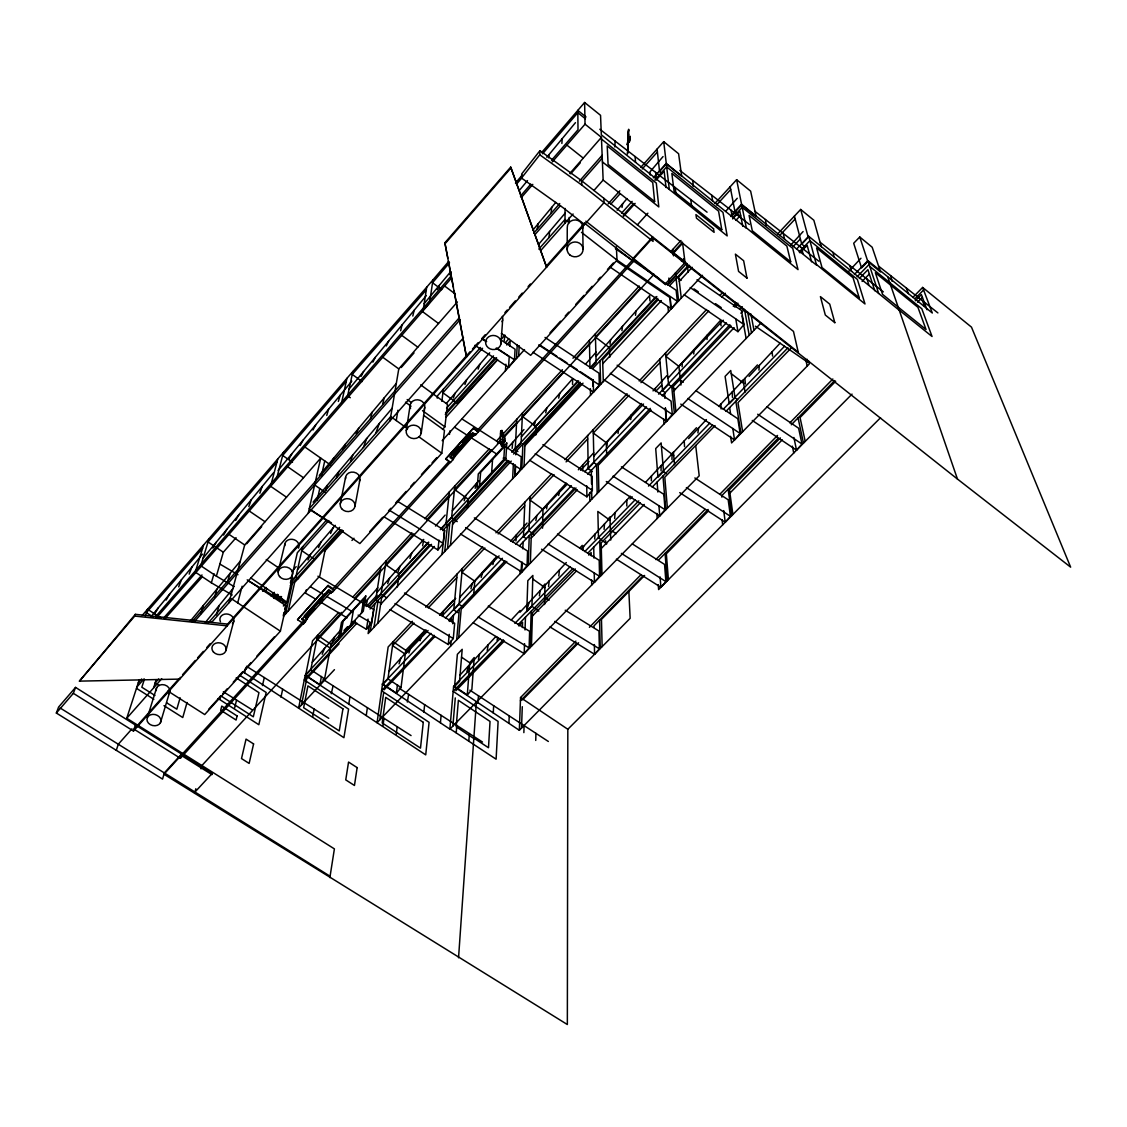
<?xml version="1.0" encoding="UTF-8"?>
<svg xmlns="http://www.w3.org/2000/svg" width="1127" height="1127" viewBox="0 0 1127 1127"><rect width="100%" height="100%" fill="white"/><g stroke="black" fill="none" stroke-linecap="round" stroke-linejoin="round"><path stroke-width="1.5" d="M569.191 217.483L569.177 222.723L566.05 220.286M880.539 417.737L567.825 729.268L567.346 1024.528L163.95 774.221L303.078 621.569M628.641 130.14L628.148 134.254L628.655 129.253L627.697 140.875M628.472 132.62L628.035 135.381M567.177 249.87L567.261 227.654A7.748 7.269 -1 0 1 575.559 219.948A7.748 7.269 -1 0 1 582.589 228.668M627.781 140.41L627.781 138.72M626.795 506.009L626.823 499.994M564.993 223.146L565.078 208.41M582.645 470.847L582.729 464.944M592.943 386.223L593.056 379.63M628.021 139.17L627.401 145.073L628.401 134.536M628.429 139.03L628.542 136.959M661.042 470.79L661.14 465.606M693.781 354.005L693.852 349.764M544.566 604.523L544.975 583.997L542.186 587.294M671.974 459.548L672.086 453.871M542.538 528.183L542.975 509.432L567.205 484.201M510.714 167.106L546.595 267.141L510.714 167.106L444.869 242.784L466.508 357.09L454.111 290.639M535.748 740.439L535.931 733.339M572.516 384.377L572.671 378.714L521.392 436.797M651.321 480.792L651.462 475.988M530.084 647.645L531.169 611.313M531.93 606.298L532.874 575.446L527.816 580.673L526.76 611.623L531.93 606.298L538.833 611.13M531.465 646.236L532.465 612.736L575.249 568.881M530.352 563.063L531.282 535.015L576.052 488.047M473.368 622.837L524.196 653.632L529.112 647.912L529.634 631.317L488.287 606.101M535.846 434.952L536.1 426.584L522.308 416.412L563.556 371.685M528.225 565.289L529.253 535.579M523.858 732.635L524.097 725.605M614.891 146.961L615.088 141.058M627.739 140.607L627.781 139.311M682.117 366.81L682.272 362.528M460.478 533.959L521.815 571.952L527.056 565.726L527.577 551.061L474.34 517.856M521.519 728.084L522.28 706.685M524.196 653.632L524.548 643.644M525.027 629.951L525.478 617.145M526.21 538.65L523.463 536.691L528.986 530.887L530.183 496.542M478.285 431.571L473.467 428.063L445.658 459.027L450.462 462.479L453.04 459.647L449.983 457.463L472.65 432.571L475.707 434.783L633.388 261.478L584.519 223.174L584.547 224.527L563.345 207.917L521.505 178.066L539.777 154.793L539.932 150.68L581.673 180.757L798.24 352.202M522.379 627.556L522.576 622.301L518.941 626.034M500.177 638.516L453.603 686.385L519.336 730.296L520.547 697.543L575.883 641.108M627.443 153.934L628.288 149.074L628.049 150.553M683.568 262.676L683.709 258.787L681.469 261.323M521.815 571.952L522.21 562.148M523.463 536.691L524.83 502.219L551.737 473.65M520.068 573.77L520.209 570.347M524.027 466.55L524.971 443.799L580.616 383.814M628.035 150.426L628.429 133.366M508.925 723.097L509.235 715.899M515.574 466.705L515.109 476.087L520.66 469.283L521.223 456.815L462.183 419.089M521.815 468.902L522.9 443.996M562.401 369.698L522.463 413.045L521.097 443.348L515.222 449.673L517.885 451.617M514.743 476.496L515.293 464.831M515.772 454.843L515.941 451.504M518.674 356.09L519.209 345.707M512.616 478.764L513.391 463.577M515.222 449.673L516.758 419.258L522.463 413.045M516.49 358.499L517.237 344.594M629.88 137.508C627.598 151.37 631.979 129.182 629.331 138.748M474.904 345.299L508.559 367.275L514.49 359.781L515.067 349.229L500.585 339.706M561.88 143.453L562.148 138.748M493.26 712.968L493.668 705.727M521.505 178.066L521.745 173.868L539.932 150.68M628.415 137.283L628.5 133.733L628.345 137.24M503.29 442.108L504.938 441.615L505.121 438.657L501.924 430.486L500.712 430.852L500.205 442.615L501.684 446.377L503.797 445.743L504.347 436.684M508.559 367.275L509.207 356.667L496.176 348.13M509.841 346.243L510.151 341.03L506.629 344.947M503.797 459.436L504.586 446.405L480.637 472.354L479.581 485.596M501.684 446.377L501.98 441.798M503.797 445.743L502.318 441.995L502.881 432.951M628.359 138.818L628.162 140.664M501.924 430.486L502.698 435.91L500.599 436.529L500.712 430.852M505.459 370.698L505.882 364.218M627.711 152.483L628.429 138.734L628.133 140.917M458.548 957.767L476.383 701.741M491.654 472.565L492.569 459.436M500.966 343.946A7.762 7.058 5.4 0 0 490.78 335.804A7.762 7.058 5.4 0 0 488.301 347.792A7.762 7.058 5.4 0 0 500.966 343.946L502.642 319.983M614.652 518.505L615.074 512.602M468.804 740.974L469.353 733.564M520.942 572.868L521.688 562.556M522.703 548.807L523.196 541.946M604.086 529.38L604.481 523.97M548.68 157.893L548.919 154.723M627.5 153.54L627.993 142.608M473.65 595.493L474.763 581.194L499.092 555.893M467.296 695.007L469.762 662.775L474.213 657.52L471.847 689.668L467.296 695.007L454.575 686.428L457.365 654.322L462.197 649.307L459.534 681.328L454.575 686.428M515.941 540.946L516.434 534.719M456.224 732.818L456.829 725.478M447.574 548.455L449.729 522.956M758.936 370.107L759.33 365.416M456.689 639.756L459.337 609.045M452.871 726.098L455.28 697.923M382.138 684.033L449.87 729.141L453.603 686.385M475.707 434.783L475.805 433.641L473.777 435.867L472.298 434.797L453.533 455.407L454.998 456.463L453.04 459.647M458.703 637.657L461.168 609.298L506.784 561.457M594.662 539.058L595.098 534.015M467.409 507.981L468.184 499.233L505.981 458.309M473.777 435.867L473.861 434.937L454.998 456.463M457.872 612.651L453.801 609.848L459.083 604.283L462.267 568.515L482.722 546.849M450.673 646.01L451.138 640.883M452.702 623.752L453.491 615.187M390.069 609.622L448.292 644.531L453.293 638.544L454.674 623.316L404.494 593.013M445.658 459.027L473.467 428.063M512.137 448.377L512.686 442.347M453.801 609.848L457.125 573.981L462.267 568.515M440.418 722.844L441.122 715.335M448.292 644.531L449.25 634.346M451.42 621.695L451.673 618.906L449.264 621.442M549.018 237.572L549.596 231.458M450.434 545.383L452.843 521.407L509.024 460.858M551.089 213.369L551.695 207.368M448.616 525.591L445.982 523.731L451.603 517.659L454.843 485.934L489.372 448.743M630.726 419.582L631.205 414.947M444.714 551.512L447.461 525.421M445.982 523.731L449.363 491.893L454.843 485.934M450.462 462.479L445.7 458.59M423.837 712.264L424.654 704.713M441.995 554.428L444.573 530.239M384.18 516.927L437.924 549.948L443.221 543.425L444.616 530.394L397.324 501.163M449.476 434.402L449.87 430.923M437.924 549.948L439.009 540.143M504.22 340.72L504.854 335.043L500.529 340.1M635.501 315.306L635.98 311.066M558.781 575.967L559.471 569.868M627.964 141.129L627.373 144.735M310.601 509.559L359.879 543.552L441.798 453.251L444.475 430.373L423.583 415.271M442.531 429.443L444.883 426.837L447.518 404.41L420.667 384.856M618.047 433.501L618.596 428.838M477.665 703.192L478.552 695.852M548.539 586.505L549.215 580.87M441.854 401.353L443.348 389.238L480.553 347.468M412.412 621.273L388.153 646.954L382.898 684.159L396.38 693.147L401.029 687.555L405.762 650.293L425.245 630.021M396.225 734.41L397.197 726.718M437.22 398.127L437.53 395.76L443.348 389.238M396.38 693.147L397.479 684.652M621.921 330.62L622.484 326.337M606.875 445.757L607.495 441.066M382.941 725.887L383.983 718.279M629.782 139.015L629.373 142.002L628.556 141.312M421.216 433.247A7.593 6.706 8.8 0 0 411.101 425.485A7.593 6.706 8.8 0 0 408.932 436.91A7.593 6.706 8.8 0 0 421.216 433.247L424.752 407.735M382.898 684.159L387.97 678.834L393.084 641.728L405.762 650.293M539.41 595.873L540.143 590.604M397.352 586.942L399.169 573.953L428.781 542.256M379.884 719.702L383.645 692.725M442.362 616.441L443.052 611.524M697.881 432.909L698.599 427.95M432.951 279.989L429.57 302.712L423.203 310.052L426.724 287.188L448.757 261.379M609.975 344.087L610.609 339.762M366.233 715.476L367.402 707.7M406.283 430.542L410.158 405.072M377.728 623.287L381.546 598.183L431.5 544.341M381.447 603.734L375.685 599.818L381.081 593.999L386.138 560.894L411.89 532.789M373.953 627.33L378.165 600.198M353.103 621.386L366.444 629.317L371.501 623.076L373.629 609.496L317.927 576.193M375.685 599.818L380.884 566.613L386.138 560.894M369.726 623.428L368.12 633.585L702.487 275.326M329.873 877.595L334.395 848.885L126.745 718.265L139.311 679.623M497.092 640.446L497.599 637.29M366.444 629.317L368.078 619.103M348.708 704.417L350.004 696.585M396.253 420.554L397.944 410.214M622.019 207.481L622.625 203.762M361.401 613.229L363.782 598.902L343.157 621.245L340.565 635.741M389.984 420.864L398.775 368.909L457.407 301.909M370.191 631.359L374.826 603.804M487.23 650.603L488.216 644.743M422.625 545.848L423.442 541.016M628.486 138.649L628.697 137.297L629.514 138.339M350.948 624.513L353.441 610.116M407.34 702.051L408.664 694.373M558.682 495.457L559.612 490.442M338.678 612.44L312.531 640.84L305.628 675.327L319.885 684.709L324.604 678.877L331.014 644.334L339.283 635.501M319.885 684.709L321.434 676.468M354.949 506.432L359.936 479.708M478.426 659.633L479.468 654.139M312.63 716.955L314.123 709.052M334.212 589.562L328.112 585.42L297.542 619.695L303.628 623.752L305.375 621.836L301.74 619.413L328.816 589.66L332.465 592.14L450.504 462.028M326.52 593.267L328.83 590.717L328.591 591.971L330.676 593.38L330.929 592.126L307.756 617.554L305.375 621.836M332.465 592.14L332.634 591.238L330.676 593.38M297.542 619.695L328.112 585.42M546.539 508.812L547.525 503.769M305.628 675.327L310.784 669.748L317.575 635.36L331.014 644.334M340.255 503.825L345.595 477.158M301.487 704.967L306.713 678.722L339.086 643.827M298.585 708.179L305.192 675.312L355.399 621.104M325.506 548.131L319.786 576.024L283.426 616.244M537.142 229.232L538.312 223.569M535.832 520.575L536.875 515.518M303.628 623.752L303.811 622.907L180.362 758.274L134.057 729.211L179.108 678.595M307.488 618.822L305.403 617.427L305.671 616.159L320.73 599.62M558.682 398.141L559.682 393.436M301.74 619.413L301.937 618.498L305.572 620.921M366.078 606.298L367.515 599.536M306.333 589.844L305.614 593.182L316.011 599.353M352.864 371.473L346.933 378.334L341.594 402.818L347.651 395.831L352.864 371.473L426.724 287.188M280.961 697.162L282.68 689.175M325.999 490.4L327.041 485.596M317.152 500.416L319.772 488.54M321.42 475.876L324.745 460.915M288.273 610.89L294.654 582.476L341.96 529.831M302.656 546.75L297.317 552.737L290.428 582.955L295.88 576.883L302.656 546.75L326.027 520.66M545.707 412.792L546.764 408.044M285.511 613.933L292.428 583.363M308.263 513.194L320.716 458.111L244.7 544.975L229.006 602.734M283.3 615.497L284.004 612.412M284.708 609.327L286.117 603.17L248.475 580.94M168.008 691.119L204.72 714.56L280.384 631.176L286.131 605.847L247.222 579.841M283.342 606.016L286.864 602.114L292.513 577.235M331.268 693.739L333.099 685.794M262.45 685.596L264.31 677.566M282.595 602.973L283.37 599.634M412.806 316.067L414.144 310.305M280.524 601.409L281.257 598.296M534.283 425.682L535.41 420.906M278.144 571.896L284.807 544.172M582.645 550.399L583.617 546.341M400.648 330.732L402.057 324.942M382.602 404.339L384.166 397.901M492.893 564.613L494.218 559.26M234.543 708.235L236.571 700.064M180.39 755.287L164.317 772.925L162.556 779.095L56.35 713.039L58.618 707.038L75.551 687.4L212.27 773.347L211.946 774.643L181.179 755.315M370.473 418.765L372.107 412.299M481.215 577.461L482.581 572.093M194.633 793.338L195.844 788.717M201.029 768.853L201.888 765.543L500.557 441.051M283.483 452.364L276.763 478.073L270.973 484.751L277.805 458.928L346.933 378.334M219.709 699.078L220.568 695.796M470.931 588.773L472.354 583.406M237.698 602.86L242.136 586.237M226.118 649.913L233.796 621.047M470.128 351.68L227.626 624.09L227.161 625.851L134.733 616.075L79.439 681.131L179.728 679.102L180.264 677.299M180.362 758.274L181.546 754.033M527.464 608.157L529.028 602.551M216.44 614.919L219.032 605.678M187.04 702.473L182.757 717.533L163.964 705.671M214.524 597.437L216.877 589.21M180.137 697.796L176.826 709.179L166.627 702.783M234.233 586.646L216.384 576.151L223.315 552.216L236.078 537.72M232.162 595L211.369 582.8L214.017 573.699M475.143 488.343L476.651 483.201M200.86 613.736L203.283 605.523M338.354 401.437L340.185 395.211M160.471 722.632A7.072 5.635 13.1 0 0 152.835 714.363A7.072 5.635 13.1 0 0 148.496 723.196A7.072 5.635 13.1 0 0 160.471 722.632L169.839 691.386M244.517 672.805L245.982 667.917M273.678 596.606L274.509 593.844M464.197 500.712L465.761 495.556M326.745 415.44L328.633 409.186M420.061 640.728L421.794 635.022M211.369 582.8L195.253 572.107L200.775 565.754L209.03 538.692M195.253 572.107L203.621 544.947L277.805 458.928M147.383 717.505L156.625 687.724M153.624 687.893L156.188 679.68M227.696 581.152L230.133 573.305M408.904 653.026L410.679 647.321M466.916 671.481L468.747 665.648M75.551 687.4L73.354 693.33L133.465 731.057L135.395 725.013M399.057 663.859L400.874 658.154M144.425 679.187L141.833 687.245L154.963 695.472M116.306 750.328L118.293 744.229L131.972 728.859M145.313 615.934L147.567 609.242L203.621 544.947M478.13 369.121L479.736 364.415M134.733 616.075L135.339 614.328L227.626 624.09M409.932 558.443L411.834 552.892M259.844 493.232L262.168 486.512M464.944 384.504L466.606 379.757M398.07 571.84L400.029 566.289M248.813 506.558L251.194 499.825M387.646 583.645L389.646 578.081M453.336 398.042L455.054 393.267M376.024 432.557L379.362 423.442M79.439 681.131L135.339 614.328M350.469 461.366L352.864 454.914M363.359 447.518L366.726 438.459M336.452 477.933L338.903 471.509M189.167 574.108L191.928 566.994M178.658 586.829L181.447 579.729M332.211 642.897L334.536 637.009M322.195 654.223L324.562 648.335M449.729 274.749L450.997 271.917M330.563 533.494L333.085 527.887M437.375 289.653L439.347 285.342M318.532 547.553L321.096 541.932M307.953 559.922L310.559 554.287M356.118 433.74L358.696 428.302M342.749 449.659L345.397 444.193M331.014 463.648L333.705 458.154M386.265 345.947L388.618 341.199M372.882 362.119L375.291 357.329M361.105 376.348L363.57 371.516M312.982 429.979L315.814 424.738M629.627 139.551L628.655 139.354M300.205 445.447L303.078 440.164M288.963 459.041L291.879 453.73M235.698 520.378L238.994 514.63M223.555 535.086L226.879 529.324M212.862 548.032L216.229 542.242M166.092 600.043L169.797 593.873M154.498 614.102L158.231 607.932M205.368 622.456L232.824 588.745M532.916 352.216L593.506 392.097L599.339 384.969L599 373.192L545.017 337.438M609.749 266.86L671.241 308.798L677.369 301.36L676.115 290.287L665.987 283.342M151.103 616.582L202.494 554.174M203.085 558.189L273.227 473.115M278.059 470.48L351.807 381.109M349.116 389.012L426.316 295.57M424.189 303.656L450.504 271.846M532.972 230.021L555.836 202.353M519.66 190.069L527.506 180.588M546.82 157.259L575.474 122.646M190.35 621.033L240.276 561.133M319.279 475.383L396.324 383.377M529.831 460.323L586.899 496.824L592.365 490.315L592.084 476.27L542.918 444.616M313.109 502.135L392.111 408.298M684.23 294.809L737.96 331.662L743.975 324.548L741.439 310.418L697.021 279.764M604.692 380.278L666.606 421.244L672.34 414.468L671.044 401.085L617.145 365.204M449.532 262.746L432.543 282.736L441.714 289.611M538.664 244.334L565.05 213.257M271.142 596.014L274.298 592.309M291.992 571.544L296.176 566.642M608.002 519.195L609.946 516.927L610.397 529.958M297.528 569.544L335.282 525.323M446.292 403.522L489.653 352.821M671.382 454.505L673.397 452.138L674.58 464.676M515.462 183.039L522.266 175.108M541.538 152.652L584.617 102.472L600.55 115.32L601.325 134.831L727.183 235.909L722.985 212.397L666.635 166.866L654.886 179.94M346.285 381.292L282.666 455.463L292.499 462.309M516.434 184.236L522.125 177.615M542.58 153.765L577.827 112.7L585.434 118.814M617.131 210.185L627.063 198.591M663.056 156.568L649.997 171.825L650.265 174.981M740.96 382.546L743.073 380.081L745.088 392.027M56.35 713.039L73.354 693.33M142.368 615.257L147.567 609.242L161.288 618.188M276.988 462.042L208.03 541.96L223.315 552.216M541.566 549.201L594.422 582.279L599.564 576.32L599.184 560.33L557.499 534.071M155.441 616.849L451.349 275.749M520.435 196.126L530.789 184.18M551.526 160.288L578.01 129.76L577.799 110.361L586.026 116.969M606.298 481.511L659.732 515.927L665.085 509.742L663.817 494.344L621.4 466.832M444.686 244.15L510.616 168.374M156.963 617.314L451.335 278.214M521.252 197.662L532.789 184.377M552.286 161.908L585.04 124.181L584.617 102.472M680.764 404.1L734.536 439.924L740.143 433.472L737.819 418.779L696.204 390.886M202.621 548.229L146.411 612.637L153.3 617.117M569.755 173.544L601.424 137.353L585.04 124.181M246.672 543.778L261.703 526.605M401.226 367.529L414.018 352.92M570.685 173.812L580.222 162.908M426.302 289.949L352.23 374.418L362.147 381.56M138.269 682.849L141.692 678.947M192.097 621.625L459.478 317.546M533.818 233.007L559.739 203.536M579.419 181.151L602.142 155.301M136.945 686.921L143.819 679.102M194.436 621.583L460.267 319.49M535.17 234.36L560.513 205.565M581.377 181.87L602.255 158.132M312.249 662.324L341.326 629.289M362.964 604.72L377.827 587.815M376.812 592.647L423.724 539.41M435.473 526.055L445.151 515.081M452.307 510.799L478.89 480.651M507.094 448.687L523.97 429.556M549.976 626.95L594.563 654.28L599.381 648.814L598.972 631.05L565.247 610.214M158.653 679.003L155.188 682.92L159.287 685.554M208.354 622.794L230.317 597.972M309.291 508.657L390.717 416.581L407.636 428.725M538.819 249.095L565.021 219.469M126.745 718.265L161.739 678.722M211.608 622.386L463.521 337.79M540.495 250.814L573.079 214.003M593.887 190.505L603.142 180.052L601.424 137.353M585.434 364.26L596.141 352.145M595.958 356.343L649.575 295.683L649.941 300.909M725.633 211.383L737.241 198.267M616.384 559.161L660.873 587.28L665.902 581.588L664.55 564.416L632.36 543.932M679.736 492.626L725.239 522.238L730.465 516.335L728.183 499.782L694.852 477.961M752.287 420.456L796.535 450.194L801.987 444.052L798.606 428.218L766.783 406.706M163.824 617.779L202.001 574.953M182.574 674.707L195.281 660.422M197.591 657.83L203.367 651.35M206.833 647.447L210.298 643.559M472.452 349.074L478.242 342.566M481.722 338.663L485.202 334.747M504.91 312.616L507.22 310.01M509.545 307.403L515.335 300.895M518.814 296.993L522.294 293.09M528.098 286.568L530.408 283.976M546.637 265.747L584.519 223.174M133.465 731.057L604.044 202.635L603.875 198.338M482.567 348.271L442.911 392.774L457.548 403.452L497.542 359.414M165.049 618.596L202.156 576.982M608.171 203.86L619.822 190.815M640.784 167.345L663.718 141.65L678.609 153.751L681.666 176.249L666.353 163.88L659.549 171.473L662.183 173.586M610.651 204.297L620.005 193.83M642.207 168.965L657.407 151.962M328.732 520.561L301.782 550.652L314.729 559.471M273.762 598.141L277.284 594.225M274.608 598.522L278.115 594.605M262.633 591.281L266.099 587.435M276.185 598.043L278.524 595.422M291.456 581.025L339.621 527.351M446.531 408.228L493.527 355.864M505.276 342.777L508.798 338.847M621.583 213.172L632.148 201.395M653.294 177.827L666.226 163.429L746.412 228.274L736.621 179.7L714.927 203.367M278.256 599.127L280.609 596.521M290.386 585.631L340.396 529.972M445.503 412.989L494.88 358.034M623.189 215.229L633.754 203.466M279.299 599.325L281.609 596.746M445.32 414.651L496.556 357.653M623.527 216.328L635.135 203.409M656.041 180.151L664.155 171.121L666.057 187.547M446.053 417.145L497.458 359.992M265.113 591.407L267.437 588.829M351.948 540.467L353.963 538.241M442.178 440.685L524.52 349.624M637.347 224.865L647.884 213.2M388.773 671.537L426.274 630.078M439.699 615.229L453.181 600.325M459.703 597.366L496.556 556.682M510.587 541.171L527.013 523.041M523.731 530.028L566.247 483.117M578.348 469.762L593.732 452.786M369.656 531.648L382.617 517.363M388.505 510.869L390.858 508.263M395.563 503.079L406.171 491.386M410.89 486.188L414.412 482.286M421.484 474.495L429.739 465.409M432.092 462.803L436.797 457.618M549.976 332.845L560.528 321.195M565.233 316.025L568.741 312.137M575.784 304.375L583.997 295.316M586.35 292.738L592.21 286.258M598.085 279.792L600.423 277.214M607.467 269.452L613.342 262.971M208.58 709.39L220.343 696.416M222.695 693.823L227.4 688.625M233.289 682.145L242.699 671.762M245.052 669.17L250.927 662.69M256.815 656.196L274.467 636.741M616.342 246.898L617.033 260.126L530.648 355.329L501.332 333.353M593.788 456.181L641.587 403.494M653.026 390.886L666.804 375.7M667.959 378.278L720.28 320.66L721.097 325.816M733.297 306.333L736.565 302.726M734.55 306.995L737.96 303.233M790.689 245.193L803.1 231.542M304.29 615.92L324.294 593.943M451.251 455.054L459.168 446.348M462.563 442.615L470.494 433.909M455.97 451.885L453.632 454.463L455.097 455.519M459.492 448.025L464.183 442.883M467.691 439.023L472.382 433.867M305.403 617.427L328.591 591.971M305.445 618.977L314.912 608.58M319.645 603.382L323.195 599.494M332.662 589.097L448.631 461.845M452.181 457.956L462.831 446.264M466.381 442.376L472.298 435.881M477.031 430.683L652.73 237.882L957.457 479.06L1070.65 567.163L971.488 327.14L922.633 287.441L912.8 297.472M324.449 551.385L343.369 530.662M670.678 251.715L680.962 240.502M278.806 599.099L281.186 596.507M279.665 601.142L282.004 598.592M424.766 518.73L449.363 491.893M572.967 358.217L639.248 286.004M413.75 533.846L385.575 564.585L399.169 573.953M426.668 519.772L448.983 495.443M640.671 287.779L595.45 337.072L609.355 347.68L609.735 357.189M682.511 242.164L673.101 252.434L685.822 262.506M716.603 204.945L730.705 189.533M352.737 597.169L380.884 566.613M341.509 612.412L316.814 639.192L330.296 648.18L355.202 621.653M354.441 598.381L380.306 570.304M504.121 437.163L654.04 274.27M673.087 253.589L682.61 243.249L685.174 263.563M575.333 358.907L589.477 343.566M511.883 451.913L515.433 448.081M194.971 792.027L212.27 773.347M633.233 259.28L665.62 284.68L665.522 283.708L685.061 262.605M368.543 606.904L428.33 542.369M440.277 529.465L506.037 458.478M512.01 452.026L577.771 381.039M589.717 368.135L655.477 297.148M667.438 284.243L686.568 263.591M730.803 215.849L741.552 204.226L816.554 265.169L808.721 236.304L796.62 249.025M740.453 216.426L735.043 212.045L741.693 204.86L754.822 215.511M590.999 368.064L596.113 362.542L595.38 333.888M675.439 272.847L675.834 276.256L669.424 283.173L668.875 278.045M356.879 623.161L304.248 679.961L348.595 709.108L343.918 737.692L243.502 672.157M370.036 608.96L429.542 544.75M442.672 530.578L507.657 460.436M513.574 454.054L580.123 382.236M593.239 368.078L657.83 298.359M669.649 285.624L687.893 265.93M732.747 217.525L742.186 207.326L792.732 248.377L798.029 269.621L746.313 227.809M689.555 265.352L678.778 276.96L681.272 298.063M732.62 218.92L739.805 211.172L742.82 226.358M658.083 299.838L602.607 359.626L603.311 381.588M496.514 441.051L516.758 419.258M491.499 449.631L454.477 489.47L468.184 499.233M497.472 443.193L501.05 439.347M503.445 436.769L516.575 422.639M609.355 347.68L656.844 296.528M667.536 285.018L669.917 282.454M524.886 445.771L582.997 383.152M452.561 524.337L511.264 461.098M602.734 363.725L661.38 300.585M679.285 281.299L692.26 267.324M735.903 220.343L740.622 215.271M380.602 604.354L434.388 546.468M298.613 708.052L334.451 669.649M460.055 674.974L495.894 636.487M511.264 619.991L520.096 610.51M520.012 612.215L566.303 562.542M580.011 547.821L582.307 545.355M581.293 548.835L630.373 496.19M629.979 499.007L632.12 496.725M645.517 482.342L696.472 427.739M688.653 438.6L706.404 419.582M718.66 406.453L757.457 364.909M749.046 376.418L780.109 343.186M730.986 216.567L735.72 211.496M440.629 529.577L446.546 523.238M848.687 271.396L860.972 258.252M344.017 630.458L347.567 626.682M366.486 606.495L377.122 595.155M369.431 606.481L376.545 598.902M777.63 233.979L800.677 209.439L813.835 220.244L821.301 246.7M779.532 235.656L795.183 218.976M564.909 459.661L627.091 393.76M639.178 380.968L706.615 309.502M719.899 295.415L722.322 292.851M554.09 474.636L530.07 500.12L542.975 509.432M566.092 461.887L587.716 438.952M495.95 532.817L524.83 502.219M425.71 607.214L457.125 573.981M629.049 395.239L593.295 433.036L606.284 442.7L606.72 455.717M640.967 382.645L660.042 362.485M484.864 547.976L461.943 572.248L474.763 581.194M498.134 533.93L524.689 505.812M413.961 622.977L392.548 645.602L405.269 654.181L428.049 630.514M428.232 607.89L456.773 577.714M708.714 310.911L665.86 356.329L678.919 366.388L680.933 385.068M721.801 297.035L725.379 293.259M535.579 426.429L578.686 380.982M430.923 633.36L382.49 684.272L377.066 722.703L761.26 322.716M445.461 618.089L502.374 558.274M515.687 544.285L571.389 485.737M584.716 471.734L646.461 406.833M658.577 394.112L726.394 322.843M805.551 247.179L801.734 244.066L808.2 237.276L800.677 209.439M592.323 471.621L588.195 468.578L593.929 462.563L593.225 429.598M665.324 392.745L662.549 390.632L668.536 384.335L665.536 353.061M740.27 308.953L742.355 306.769M434.304 635.346L381.574 690.752L429.077 722.322L425.724 754.879L305.192 675.312M448.687 620.23L505.121 560.936M519.575 545.736L574.587 487.935M587.702 474.157L650.307 408.368M662.253 395.816L729.93 324.703M740.848 313.221L744.496 309.404L749.216 335.254M799.184 251.941L809.904 240.657L857.379 279.426L865.001 303.966L816.342 264.408M799.945 252.828L807.157 245.263L811.581 261.858M384.039 689.851L434.768 636.642M731.029 325.858L673.397 386.307L675.918 411.552M651.026 409.946L598.226 465.31L598.888 491.738M531.183 538.114L577.292 489.78M673.847 390.844L734.156 327.675M793.028 246.63L800.311 239.009M439.868 614.821L455.702 598.367M678.919 366.388L723.295 320.195M580.532 470.325L589.012 461.507M512.475 541.974L524.633 529.324M442.432 615.567L454.42 603.114M606.284 442.7L643.503 404.029M655.52 391.548L661.521 385.321M859.76 236.98L853.688 243.263L861.563 267.902L867.818 261.478L859.76 236.98L872.185 247.236L880.567 271.959L867.818 261.478M514.884 623.4L570.037 566.712M584.758 551.596L635.008 499.951M648.49 486.103L709.771 423.118M723.252 409.256L784.533 346.271M854.393 274.481L867.875 260.619L932.311 313.01L922.633 287.441M735.058 397.732L729.239 403.705L725.098 376.376L730.747 370.515L735.058 397.732L737.579 399.676M663.535 471.495L657.957 477.242L655.703 448.56L661.14 442.925L663.535 471.495L666.325 473.579M503.417 639.798L453.167 691.372L498.106 721.421L496.105 759.189L449.898 728.732M518.124 624.696L572.868 568.515M587.59 553.399L638.798 500.853M652.223 487.075L712.673 425.02M725.999 411.341L787.928 347.778M857.069 276.805L869.128 264.436M455.9 690.696L504.389 640.953M588.688 555.09L591.14 552.582L591.196 555.808M715.067 425.64L664.789 477.2L667.395 508.136M640.263 502.811L601.156 542.904L601.987 574.587M791.055 348.201L737.974 402.635L742.623 431.697M859.337 278.51L867.931 269.691L874.791 290.752M532.367 616.075L576.489 570.882M601.311 548.426L644.278 504.445M862.099 281.44L869.34 274.03M589.407 627.316L641.052 574.643M655.801 559.584L704.995 509.418M719.744 494.373L777.531 435.431M789.83 422.879L832.867 378.996M520.42 700.811L576.855 643.306M643.123 575.77L594.028 625.809L594.042 627.035M658.844 559.753L708.179 509.489M777.926 438.417L721.717 495.697L721.914 497.176M791.281 424.794L834.698 380.56M915.011 298.711L923.591 289.977M644.602 575.46L601.466 619.385L602.142 646.616M522.519 699.881L578.602 642.77M708.559 510.77L666.339 553.78L668.41 579.658M780.405 437.896L729.451 489.78L732.916 514.476M835.656 381.292L800.043 417.553L805.213 441.418M915.321 300.74L921.379 294.57L927.042 309.728M917.519 302.219L922.379 297.26M449.87 729.141L699.205 475.819L695.697 445.503M729.916 493.077L782.237 439.84M519.336 730.296L630.148 618.329L628.866 591.478M852.026 394.112L658.605 589.576L658.253 584.617M500.515 433.81L501.726 433.444M500.205 442.615L502.318 441.995M219.878 564.063L237.952 574.728M310.601 586.829L322.491 593.901M326.943 596.549L352.188 611.581M358.132 615.117L371.501 623.076M320.462 602.001L347.158 617.864M395.013 603.523L453.293 638.544M310.798 510.292L331.408 522.815M478.242 617.018L529.112 647.912M389.421 510.277L443.221 543.425M554.752 621.4L599.381 648.814M544.707 597.521L549.103 600.24M465.662 527.591L527.056 565.726M223.329 691.781L252.011 709.728M60.111 707.967L330.084 876.242M548.131 544.059L599.564 576.32M246.461 666.282L328.76 718.308M136.48 688.343L153.835 699.289M621.371 553.385L665.902 581.588M454.97 427.443L468.114 435.811M471.03 437.67L497.303 454.406M503.149 458.125L520.66 469.283M611.862 530.887L616.258 533.677M323.055 679.384L411.073 735.579M535.24 453.688L592.365 490.315M221.441 696.275L253.321 716.814L258.956 692.64L236.205 677.876M218.173 698.557L258.83 724.717L266.169 692.471L239.868 675.369M613.046 476.143L665.085 509.742M399.155 688.245L482.497 742.045M686.385 487.582L730.465 516.335M469.889 690.189L548.356 741.467M482.257 338.678L486.653 341.551M496.908 348.271L514.49 359.781M481.694 338.663L486.047 341.495M473.847 738.1L488.498 747.736L490.034 721.449L458.379 700.304L456.181 726.774L473.819 738.537M540.763 345.609L556.794 356.188M559.71 358.118L566.994 362.922M569.91 364.852L577.207 369.67M580.123 371.586L593.239 380.25L593.506 392.097M538.692 344.932L599.339 384.969M310.784 669.748L324.604 678.877M610.369 373.347L672.34 414.468M200.775 565.754L216.384 576.151M231.542 598.789L280.384 631.176M387.97 678.834L401.029 687.555M680.426 380.306L683.3 382.222M687.78 398.493L740.143 433.472M250.912 578.052L286.864 602.114M305.671 616.159L307.756 617.554M520.547 697.543L567.825 729.268M757.696 414.229L801.987 444.052M228.978 534.353L244.7 544.975M266.282 559.527L279.397 568.388M327.943 586.251L334.057 590.393M295.88 576.883L298.556 578.686M249.25 510.996L265.028 521.745M461.492 657.14L469.762 662.775M615.807 259.252L677.369 301.36M616.624 261.126L670.072 297.669L671.241 308.798M381.081 593.999L386.66 597.803M615.384 248.644L658.76 278.383M755.358 326.182L807.848 362.345L807.115 359.245M694.007 288.878L698.303 291.837M715.476 303.656L721.21 307.601M690.189 287.554L743.975 324.548M270.677 486.315L286.497 497.204M459.083 604.283L463.042 607.016M287.667 466.747L303.515 477.763M314.644 484.976L325.506 492.527M304.839 446.968L330.45 464.916M451.603 517.659L457.224 521.632M532.761 578.996L544.904 587.576M347.651 395.831L350.3 397.732M528.986 530.887L534.297 534.691M539.777 154.793L581.729 184.997L653.068 241.403L652.646 236.952L633.177 258.322L633.388 261.478M450.11 456.294L453.153 458.492M419.033 436.91L441.798 453.251M606.805 543.792L598.479 537.762L597.845 511.461L610.073 520.364M407.157 399.536L411.355 402.578M422.526 410.665L444.883 426.837M405.481 402.184L411.045 406.213M473.425 428.499L478.242 432.007M382.729 357.231L398.775 368.909M401.733 335.339L417.807 347.158M593.929 462.563L596.592 464.521M422.414 311.517L438.53 323.491M444.587 285.976L455.364 294.062M661.422 446.222L673.707 455.449M668.536 384.335L675.242 389.477M599.803 129.239L707.066 212.186M731.254 373.657L743.609 383.25M679.835 170.402L749.385 224.456M754.597 211.059L818.822 261.196M581.49 232.345L617.033 260.126M820.329 242.432L883.343 291.865M585.829 221.188L665.522 283.708M675.834 276.256L681.06 280.355M878.581 266.127L937.903 312.912M603.142 180.052L793.478 331.408L798.479 353.23M566.881 145.101L583.251 158.118M602.41 161.879L658.802 206.931L656.308 183.081L601.494 139.044M899.205 310.094L932.043 336.494L921.801 308.742L869.79 266.437M898.163 307.079L926.042 329.507L917.927 307.319L875.355 272.734L882.554 294.344L898.177 307.108M808.721 236.304L899.261 310.277M736.621 179.7L750.638 191.153L756.132 216.581M504.163 439.657L504.938 441.615M922.492 300.754L924.577 306.375M906.305 287.991L908.334 293.612M887.794 277.003L957.457 479.06M867.875 260.619L878.68 293.457M866.973 279.017L868.818 284.779M849.786 265.535L851.561 271.311M808.439 360.612L809.341 363.922L731.578 442.925L730.592 436.332M890.598 275.594L892.105 281.299M794.422 216.06L801.734 244.066M801.438 247.616L802.945 253.462M783.195 233.374L784.603 239.206M805.692 359.541L807.228 366.078M798.057 417.892L803.481 443.179M833.092 252.434L834.008 256.829M793.901 437.473L796.535 450.194M792.337 446.151L793.732 453.026M730.169 186.716L735.043 212.045M444.869 242.784L447.842 258.168M448.504 261.577L453.448 287.216M750.92 313.996L753.991 330.281M730.986 210.157L732.085 216.004M628.049 139.72L627.922 137.325M747.68 312.221L751.512 332.874M742.087 315.954L746.13 338.48M735.41 302.275L736.283 307.262M735.79 319.026L737.96 331.662M711.672 195.154L712.658 200.972M735.818 401.268L740.96 433.388M729.634 407.608L730.55 413.595M732.804 428.443L734.536 439.924M690.752 199.564L691.584 205.452M765.444 219.526L766.275 225.442M728.112 489.174L731.803 515.617M723.703 510.601L725.239 522.238M722.041 519.786L722.689 524.816M687.09 263.521L688.203 272.114M675.186 187.533L675.918 193.309M772.037 351.807L772.587 356.09M663.718 141.65L669.325 189.491M672.763 249.461L673.495 255.843M676.087 278.665L678.637 300.881M744.792 378.475L745.426 384.011M657.083 149.074L659.549 171.473M655.632 172.403L656.238 178.263M667.959 306.685L668.48 311.77M671.678 385.913L674.369 413.172M665.395 407.805L666.606 421.244M659.746 359.217L662.549 390.632M663.592 418.864L664.042 423.921M662.972 476.031L665.775 509.784M635.079 156.512L635.558 162.344M657.097 482.06L657.886 492.034M658.929 505.614L659.732 515.927M656.844 513.405L657.224 518.476M660.112 576.939L660.873 587.28M665.113 553.371L667.099 580.983M655.308 388.364L655.505 391.139M692.894 180.545L693.246 186.448M664.648 393.309L664.902 398.324M665.423 408.368L666.099 421.766M684.244 440.854L684.526 446.644M720.886 404.072L721.125 409.002M670.185 297.5L670.72 309.376M732.226 391.942L732.437 397.366M610.454 531.634L610.749 540.058M605.636 540.763L605.748 544.144M599.973 360.823L600.663 384.42M599.733 540.946L600.691 575.911M596.521 464.887L597.211 493.485M599.592 620.132L600.254 648.532M593.718 547.102L593.943 558.048M594.239 572.643L594.422 582.279M589.421 340.368L589.956 367.458M590.379 388.702L590.506 395.309M591.281 470.396L591.548 483.892M591.633 488.949L591.83 499.078M594.38 644.559L594.563 654.28M591.619 579.884L591.703 585.04M589.689 492.555L589.844 501.163M587.66 435.501L588.195 468.578M586.744 485.85L586.899 496.824M582.729 226.781L583.053 248.968M581.673 180.757L581.729 184.997M707.023 335.268L707.038 339.481M502.346 316.391A7.579 6.931 5.6 0 1 502.036 321.688M410.538 408.495A7.41 6.593 9 0 1 417.708 399.789A7.41 6.593 9 0 1 424.175 409.355M345.566 478.806A7.283 6.325 10.8 0 1 353.85 472.185A7.283 6.325 10.8 0 1 359.414 481.285M284.793 545.764A7.171 6.072 12 0 1 290.048 539.382A7.171 6.072 12 0 1 298.458 543.468M298.923 545.045A7.171 6.072 12 0 1 298.43 548.145M220.455 621.71A7.03 5.804 12.8 0 1 223.047 614.68A7.03 5.804 12.8 0 1 231.965 616.201A7.03 5.804 12.8 0 1 232.444 623.766M156.273 690.583A6.917 5.565 13.4 0 1 164.627 684.92A6.917 5.565 13.4 0 1 168.557 693.993M506.784 443.038L505.967 457.097L477.115 488.259L478.299 473.918L506.784 443.038M423.273 722.322L420.498 748.145L382.18 722.914L385.702 697.374L423.273 722.322M357.146 767.614L354.456 785.477L345.75 779.884L348.553 762.063L357.146 767.614M365.796 595.986L363.288 611.2L338.706 637.741L341.495 622.329L365.796 595.986M342.946 708.869L339.241 730.916L303.642 707.714L307.939 685.892L342.946 708.869M253.589 743.933L249.137 763.416L241.502 758.57L246.052 739.115L253.589 743.933M237.093 715.955L236.092 720.054L220.709 710.193L221.765 706.108L237.093 715.955M746.976 278.13L738.579 271.41L735.396 254.124L743.637 260.731L746.976 278.13M654.646 201.592L608.087 164.387L607.214 145.961L652.744 182.504L654.646 201.592M834.825 322.688L825.316 315.039L820.414 296.612L829.754 304.163L834.825 322.688M713.518 228.725L695.937 214.609L696.472 218.187L714.109 232.345L713.518 228.725M721.801 229.739L674.087 191.365L671.861 173.431L718.575 211.158L721.801 229.739M790.703 261.844L752.287 230.753L749.089 215.426L786.871 246.095L790.703 261.844M859.197 297.767L822.006 267.522L816.61 247.968L853.04 277.721L859.197 297.767M569.825 254.941A7.945 7.41 -0.9 0 0 582.898 250.898A7.945 7.41 -0.9 0 0 572.629 242.361A7.945 7.41 -0.9 0 0 569.825 254.941M341.622 508.671A7.452 6.424 10.5 0 0 354.413 508.023A7.452 6.424 10.5 0 0 346.778 498.655A7.452 6.424 10.5 0 0 341.622 508.671M279.566 576.559A7.34 6.17 11.7 0 0 292.09 575.939A7.34 6.17 11.7 0 0 284.455 566.923A7.34 6.17 11.7 0 0 279.566 576.559M213.412 651.97A7.199 5.889 12.5 0 0 225.654 651.378A7.199 5.889 12.5 0 0 218.018 642.756A7.199 5.889 12.5 0 0 213.412 651.97"/></g></svg>
